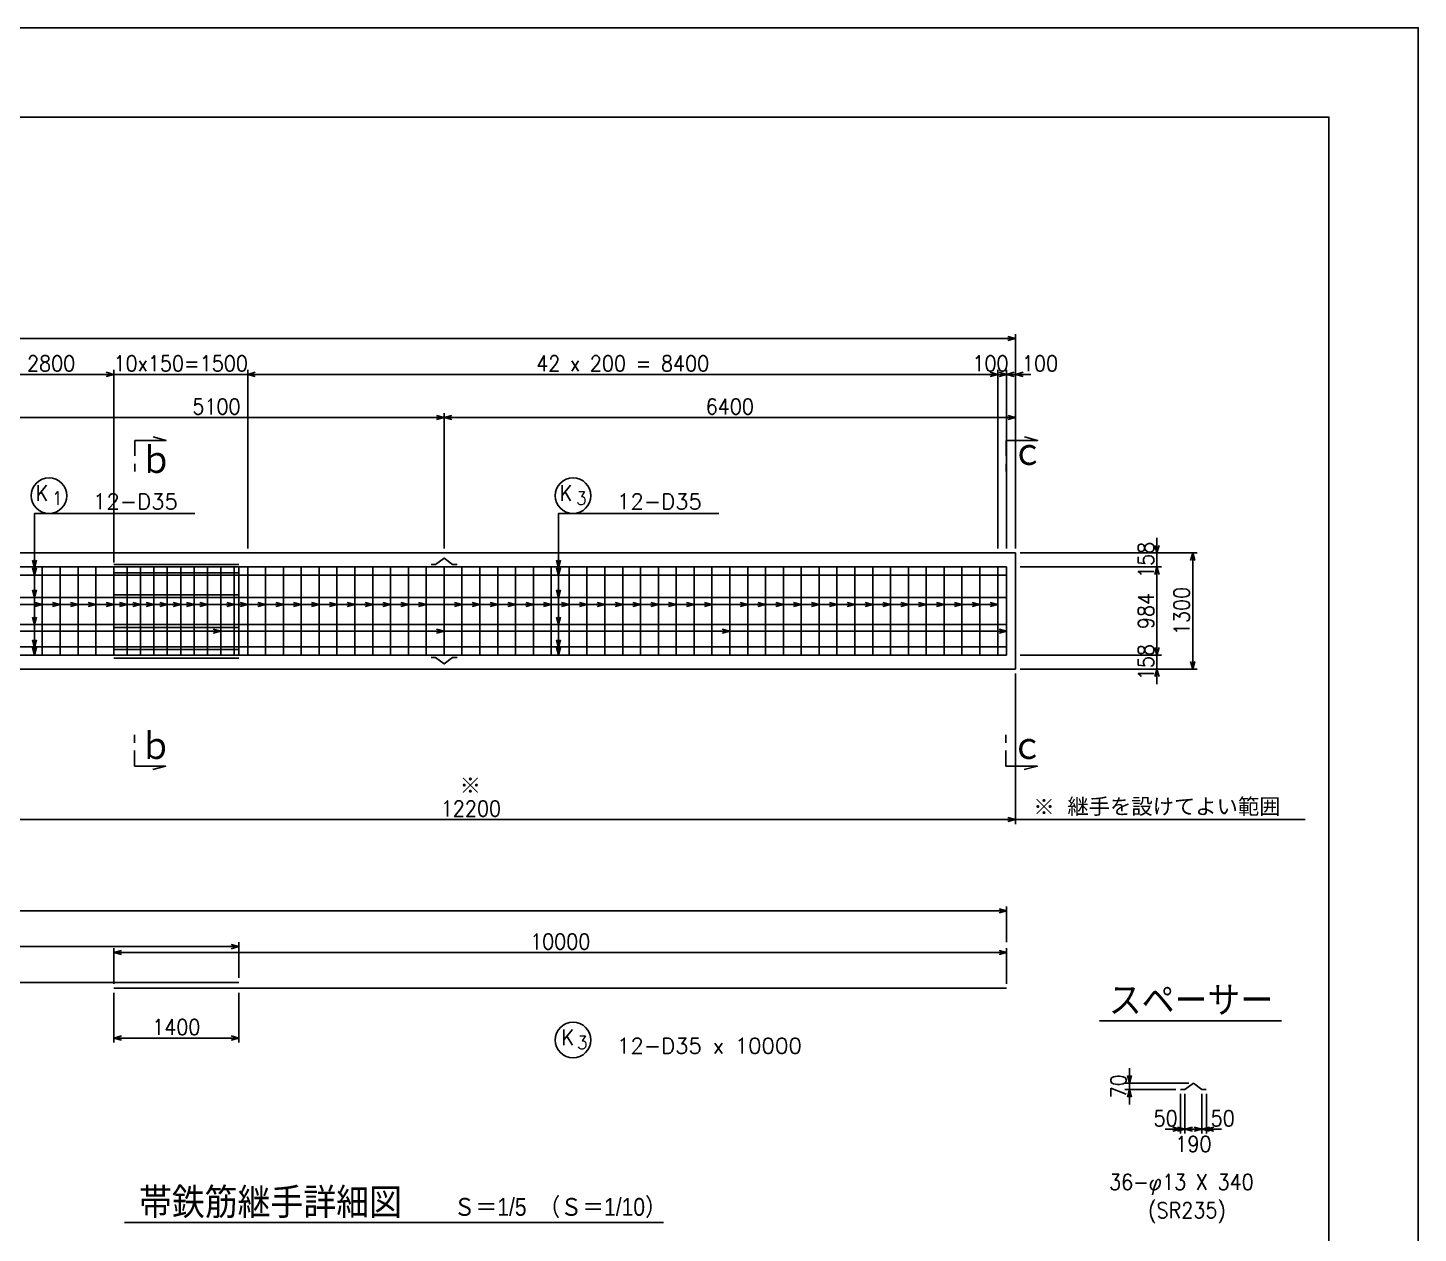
# Model space of a CAD drawing. Extents: x 92661 to 134711, y 44762 to 74462.
# Drawn here: x 119138 to 134711, y 60966 to 74462 of the extents above; entities that cross this region are included whole.
import ezdxf
from ezdxf.enums import TextEntityAlignment as Align

# ---------------------------------------------------------------- set-up
doc = ezdxf.new("R2010")
doc.units = 0
doc.header["$LTSCALE"] = 300
doc.header["$MEASUREMENT"] = 0
doc.layers.get('0').update_dxf_attribs({"linetype": 'CONTINUOUS'})
doc.layers.get('DEFPOINTS').update_dxf_attribs({"linetype": 'CONTINUOUS'})
for name, color, linetype in [('スペーサー-2', 3, 'CONTINUOUS'), ('寸法', 1, 'CONTINUOUS'), ('引き出し横', 1, 'CONTINUOUS'), ('引き出し縦', 1, 'CONTINUOUS'), ('杭主筋', 2, 'CONTINUOUS'), ('枠', 7, 'CONTINUOUS'), ('構造', 3, 'CONTINUOUS'), ('肋筋', 3, 'CONTINUOUS'), ('記号', 2, 'CONTINUOUS'), ('鉄筋材料', 3, 'CONTINUOUS')]:
    doc.layers.add(name, color=color, linetype=linetype)
doc.styles.add('MS明朝', font='MS PMincho.ttf')
doc.styles.add('romans', font='ROMANS.shx', dxfattribs={"width": 0.9, "bigfont": 'EXTFONT.shx'})
doc.styles.add('ｽﾀｲﾙ1', font='ROMANS.shx', dxfattribs={"bigfont": 'EXTFONT.shx'})
doc.dimstyles.new('ST-50', dxfattribs={"dimscale": 50, "dimtxt": 3.5, "dimasz": 1.7, "dimexe": 1, "dimexo": 1, "dimgap": 1, "dimtad": 0, "dimdec": 0, "dimzin": 0, "dimdsep": 46, "dimtxsty": 'romans', "dimblk": 'OPEN30', "dimcen": 1, "dimdle": 3, "dimclrd": 1, "dimclre": 1, "dimclrt": 3, "dimaunit": 1, "dimadec": 0, "dimazin": 0, "dimtfac": 1, "dimtdec": 0, "dimtix": 1, "dimtmove": 2, "dimatfit": 3, "dimldrblk": 'NONE', "dimfxl": 0, "dimtvp": 0.7, "dimtolj": 1, "dimtzin": 0, "dimarcsym": 0})
doc.dimstyles.new('矢', dxfattribs={"dimscale": 50, "dimtxt": 3.5, "dimasz": 1.7, "dimexe": 1, "dimexo": 0.7, "dimgap": 0.09, "dimtad": 0, "dimdec": 0, "dimzin": 0, "dimdsep": 46, "dimtxsty": 'romans', "dimblk": 'OPEN30', "dimcen": 1, "dimdle": 1, "dimclrd": 1, "dimclre": 1, "dimclrt": 3, "dimaunit": 1, "dimadec": 0, "dimazin": 0, "dimtfac": 1, "dimtdec": 0, "dimtix": 1, "dimtmove": 2, "dimatfit": 3, "dimldrblk": 'OPEN30', "dimfxl": 0, "dimtvp": 0.7, "dimtolj": 1, "dimtzin": 0, "dimarcsym": 0})

# ---------------------------------------------------------------- blocks, each defined once
blk = doc.blocks.new('_Open30')
at = {"color": 0, "lineweight": -2}
for p, q in [((-1, 0.27), (0, 0)), ((0, 0), (-1, -0.27)), ((0, 0), (-1, 0))]:
    blk.add_line(p, q, dxfattribs=at)
blk = doc.blocks.new('*D25')
at = {"layer": 'DEFPOINTS', "color": 0, "linetype": 'Continuous'}
for p in [(130101, 64574), (96301, 64174), (130101, 64174)]:
    blk.add_point(p, dxfattribs=at)
at = {"layer": '寸法', "color": 1, "linetype": 'Continuous', "lineweight": -2}
for p, q in [((96301, 64224), (96301, 64624)), ((96386, 64574), (130016, 64574)), ((130101, 64224), (130101, 64624))]:
    blk.add_line(p, q, dxfattribs=at)
at = {"layer": '寸法', "color": 1, "linetype": 'Continuous', "lineweight": -2, "xscale": 85, "yscale": 85, "zscale": 85, "rotation": 180}
blk.add_blockref('_Open30', (96301, 64574), dxfattribs=at)
at = {"layer": '寸法', "color": 1, "linetype": 'Continuous', "lineweight": -2, "xscale": 85, "yscale": 85, "zscale": 85}
blk.add_blockref('_Open30', (130101, 64574), dxfattribs=at)
at = {"layer": '寸法', "color": 3, "linetype": 'Continuous', "insert": (113201, 64697), "char_height": 175, "attachment_point": 5, "style": 'romans'}
blk.add_mtext('\\A1;33800', dxfattribs=at)
blk = doc.blocks.new('_None')
blk = doc.blocks.new('*D27')
at = {"layer": 'DEFPOINTS', "color": 0, "linetype": 'Continuous'}
for p in [(130201, 70982), (97701, 69232), (130201, 68582)]:
    blk.add_point(p, dxfattribs=at)
at = {"layer": '寸法', "color": 1, "linetype": 'Continuous', "lineweight": -2}
for p, q in [((97701, 69282), (97701, 71032)), ((130201, 68632), (130201, 71032)), ((97786, 70982), (130116, 70982))]:
    blk.add_line(p, q, dxfattribs=at)
at = {"layer": '寸法', "color": 1, "linetype": 'Continuous', "lineweight": -2, "xscale": 85, "yscale": 85, "zscale": 85, "rotation": 180}
blk.add_blockref('_Open30', (97701, 70982), dxfattribs=at)
at = {"layer": '寸法', "color": 1, "linetype": 'Continuous', "lineweight": -2, "xscale": 85, "yscale": 85, "zscale": 85}
blk.add_blockref('_Open30', (130201, 70982), dxfattribs=at)
at = {"layer": '寸法', "color": 3, "linetype": 'Continuous', "insert": (113951, 71104), "char_height": 175, "attachment_point": 5, "style": 'romans'}
blk.add_mtext('\\A1;32500', dxfattribs=at)
blk = doc.blocks.new('*D35')
at = {"layer": 'DEFPOINTS', "color": 0, "linetype": 'Continuous'}
for p in [(130001, 70582), (121601, 68582), (130001, 68582)]:
    blk.add_point(p, dxfattribs=at)
at = {"layer": '引き出し横', "color": 1, "linetype": 'Continuous', "lineweight": -2}
for p, q in [((121601, 68632), (121601, 70632)), ((121686, 70582), (129916, 70582)), ((130001, 68632), (130001, 70632))]:
    blk.add_line(p, q, dxfattribs=at)
at = {"layer": '引き出し横', "color": 1, "linetype": 'Continuous', "lineweight": -2, "xscale": 85, "yscale": 85, "zscale": 85, "rotation": 180}
blk.add_blockref('_Open30', (121601, 70582), dxfattribs=at)
at = {"layer": '引き出し横', "color": 1, "linetype": 'Continuous', "lineweight": -2, "xscale": 85, "yscale": 85, "zscale": 85}
blk.add_blockref('_Open30', (130001, 70582), dxfattribs=at)
at = {"layer": '引き出し横', "color": 3, "linetype": 'Continuous', "insert": (125801, 70704), "char_height": 175, "attachment_point": 5, "style": 'romans'}
blk.add_mtext('\\A1;42 x 200 = 8400', dxfattribs=at)
blk = doc.blocks.new('*D38')
at = {"layer": 'DEFPOINTS', "color": 0, "linetype": 'Continuous'}
for p in [(130201, 68582), (132185, 68582), (130201, 67282)]:
    blk.add_point(p, dxfattribs=at)
at = {"layer": '寸法', "color": 1, "linetype": 'Continuous', "lineweight": -2}
for p, q in [((130251, 68582), (132235, 68582)), ((132185, 67367), (132185, 68497)), ((130251, 67282), (132235, 67282))]:
    blk.add_line(p, q, dxfattribs=at)
at = {"layer": '寸法', "color": 1, "linetype": 'Continuous', "lineweight": -2, "xscale": 85, "yscale": 85, "zscale": 85}
for p, rotation in [((132185, 68582), 90), ((132185, 67282), 270)]:
    blk.add_blockref('_Open30', p, dxfattribs=dict(at, rotation=rotation))
at = {"layer": '寸法', "color": 3, "linetype": 'Continuous', "insert": (132062, 67932), "char_height": 175, "attachment_point": 5, "rotation": 90, "style": 'romans'}
blk.add_mtext('\\A1;1300', dxfattribs=at)
blk = doc.blocks.new('*D39')
at = {"layer": 'DEFPOINTS', "color": 0, "linetype": 'Continuous'}
for p in [(130201, 68582), (131785, 68582), (130201, 68426)]:
    blk.add_point(p, dxfattribs=at)
at = {"layer": '寸法', "color": 1, "linetype": 'Continuous', "lineweight": -2}
for p, q in [((131785, 68667), (131785, 68752)), ((130251, 68582), (131835, 68582)), ((131785, 68426), (131785, 68582)), ((130251, 68426), (131835, 68426)), ((131785, 68341), (131785, 68256))]:
    blk.add_line(p, q, dxfattribs=at)
at = {"layer": '寸法', "color": 1, "linetype": 'Continuous', "lineweight": -2, "xscale": 85, "yscale": 85, "zscale": 85}
for p, rotation in [((131785, 68582), 270), ((131785, 68426), 90)]:
    blk.add_blockref('_Open30', p, dxfattribs=dict(at, rotation=rotation))
at = {"layer": '寸法', "color": 3, "linetype": 'Continuous', "insert": (131662, 68504), "char_height": 175, "attachment_point": 5, "rotation": 90, "style": 'romans'}
blk.add_mtext('\\A1;158', dxfattribs=at)
blk = doc.blocks.new('*D40')
at = {"layer": 'DEFPOINTS', "color": 0, "linetype": 'Continuous'}
for p in [(130201, 68426), (131785, 68426), (130201, 67438)]:
    blk.add_point(p, dxfattribs=at)
at = {"layer": '寸法', "color": 1, "linetype": 'Continuous', "lineweight": -2}
for p, q in [((130251, 68426), (131835, 68426)), ((131785, 67523), (131785, 68341)), ((130251, 67438), (131835, 67438))]:
    blk.add_line(p, q, dxfattribs=at)
at = {"layer": '寸法', "color": 1, "linetype": 'Continuous', "lineweight": -2, "xscale": 85, "yscale": 85, "zscale": 85}
for p, rotation in [((131785, 68426), 90), ((131785, 67438), 270)]:
    blk.add_blockref('_Open30', p, dxfattribs=dict(at, rotation=rotation))
at = {"layer": '寸法', "color": 3, "linetype": 'Continuous', "insert": (131662, 67932), "char_height": 175, "attachment_point": 5, "rotation": 90, "style": 'romans'}
blk.add_mtext('\\A1;984', dxfattribs=at)
blk = doc.blocks.new('*D41')
at = {"layer": 'DEFPOINTS', "color": 0, "linetype": 'Continuous'}
for p in [(130201, 67438), (131785, 67438), (130201, 67282)]:
    blk.add_point(p, dxfattribs=at)
at = {"layer": '寸法', "color": 1, "linetype": 'Continuous', "lineweight": -2}
for p, q in [((131785, 67523), (131785, 67608)), ((130251, 67438), (131835, 67438)), ((131785, 67282), (131785, 67438)), ((130251, 67282), (131835, 67282)), ((131785, 67197), (131785, 67112))]:
    blk.add_line(p, q, dxfattribs=at)
at = {"layer": '寸法', "color": 1, "linetype": 'Continuous', "lineweight": -2, "xscale": 85, "yscale": 85, "zscale": 85}
for p, rotation in [((131785, 67438), 270), ((131785, 67282), 90)]:
    blk.add_blockref('_Open30', p, dxfattribs=dict(at, rotation=rotation))
at = {"layer": '寸法', "color": 3, "linetype": 'Continuous', "insert": (131662, 67360), "char_height": 175, "attachment_point": 5, "rotation": 90, "style": 'romans'}
blk.add_mtext('\\A1;158', dxfattribs=at)
blk = doc.blocks.new('*D57')
at = {"layer": 'DEFPOINTS', "color": 0, "linetype": 'Continuous'}
for p in [(132048, 62575), (132098, 62575), (132098, 62130)]:
    blk.add_point(p, dxfattribs=at)
at = {"layer": '寸法', "color": 1, "linetype": 'Continuous', "lineweight": -2}
for p, q in [((132048, 62525), (132048, 62080)), ((132098, 62525), (132098, 62080)), ((131963, 62130), (131878, 62130)), ((132048, 62130), (132098, 62130)), ((132183, 62130), (132268, 62130))]:
    blk.add_line(p, q, dxfattribs=at)
at = {"layer": '寸法', "color": 1, "linetype": 'Continuous', "lineweight": -2, "xscale": 85, "yscale": 85, "zscale": 85}
blk.add_blockref('_Open30', (132048, 62130), dxfattribs=at)
at = {"layer": '寸法', "color": 1, "linetype": 'Continuous', "lineweight": -2, "xscale": 85, "yscale": 85, "zscale": 85, "rotation": 180}
blk.add_blockref('_Open30', (132098, 62130), dxfattribs=at)
at = {"layer": '寸法', "color": 3, "linetype": 'Continuous', "insert": (131882, 62252), "char_height": 175, "attachment_point": 5, "style": 'romans'}
blk.add_mtext('\\A1;50', dxfattribs=at)
blk = doc.blocks.new('*D56')
at = {"layer": 'DEFPOINTS', "color": 0, "linetype": 'Continuous'}
for p in [(132098, 62575), (132288, 62575), (132288, 62130)]:
    blk.add_point(p, dxfattribs=at)
at = {"layer": '寸法', "color": 1, "linetype": 'Continuous', "lineweight": -2}
for p, q in [((132098, 62525), (132098, 62080)), ((132288, 62525), (132288, 62080)), ((132013, 62130), (131928, 62130)), ((132098, 62130), (132288, 62130)), ((132373, 62130), (132458, 62130))]:
    blk.add_line(p, q, dxfattribs=at)
at = {"layer": '寸法', "color": 1, "linetype": 'Continuous', "lineweight": -2, "xscale": 85, "yscale": 85, "zscale": 85}
blk.add_blockref('_Open30', (132098, 62130), dxfattribs=at)
at = {"layer": '寸法', "color": 1, "linetype": 'Continuous', "lineweight": -2, "xscale": 85, "yscale": 85, "zscale": 85, "rotation": 180}
blk.add_blockref('_Open30', (132288, 62130), dxfattribs=at)
at = {"layer": '寸法', "color": 3, "linetype": 'Continuous', "insert": (132193, 61964), "char_height": 175, "attachment_point": 5, "style": 'romans'}
blk.add_mtext('\\A1;190', dxfattribs=at)
blk = doc.blocks.new('*D55')
at = {"layer": 'DEFPOINTS', "color": 0, "linetype": 'Continuous'}
for p in [(132288, 62575), (132338, 62575), (132338, 62130)]:
    blk.add_point(p, dxfattribs=at)
at = {"layer": '寸法', "color": 1, "linetype": 'Continuous', "lineweight": -2}
for p, q in [((132288, 62525), (132288, 62080)), ((132338, 62525), (132338, 62080)), ((132203, 62130), (132118, 62130)), ((132288, 62130), (132338, 62130)), ((132423, 62130), (132508, 62130))]:
    blk.add_line(p, q, dxfattribs=at)
at = {"layer": '寸法', "color": 1, "linetype": 'Continuous', "lineweight": -2, "xscale": 85, "yscale": 85, "zscale": 85}
blk.add_blockref('_Open30', (132288, 62130), dxfattribs=at)
at = {"layer": '寸法', "color": 1, "linetype": 'Continuous', "lineweight": -2, "xscale": 85, "yscale": 85, "zscale": 85, "rotation": 180}
blk.add_blockref('_Open30', (132338, 62130), dxfattribs=at)
at = {"layer": '寸法', "color": 3, "linetype": 'Continuous', "insert": (132521, 62252), "char_height": 175, "attachment_point": 5, "style": 'romans'}
blk.add_mtext('\\A1;50', dxfattribs=at)
blk = doc.blocks.new('*D54')
at = {"layer": 'DEFPOINTS', "color": 0, "linetype": 'Continuous'}
for p in [(131476, 62645), (132193, 62645), (132048, 62575)]:
    blk.add_point(p, dxfattribs=at)
at = {"layer": '寸法', "color": 1, "linetype": 'Continuous', "lineweight": -2}
for p, q in [((131476, 62730), (131476, 62815)), ((132143, 62645), (131426, 62645)), ((131476, 62575), (131476, 62645)), ((131998, 62575), (131426, 62575)), ((131476, 62490), (131476, 62405))]:
    blk.add_line(p, q, dxfattribs=at)
at = {"layer": '寸法', "color": 1, "linetype": 'Continuous', "lineweight": -2, "xscale": 85, "yscale": 85, "zscale": 85}
for p, rotation in [((131476, 62645), 270), ((131476, 62575), 90)]:
    blk.add_blockref('_Open30', p, dxfattribs=dict(at, rotation=rotation))
at = {"layer": '寸法', "color": 3, "linetype": 'Continuous', "insert": (131354, 62610), "char_height": 175, "attachment_point": 5, "rotation": 90, "style": 'romans'}
blk.add_mtext('\\A1;70', dxfattribs=at)
blk = doc.blocks.new('*D60')
at = {"layer": 'DEFPOINTS', "color": 0, "linetype": 'Continuous'}
for p in [(121501, 64174), (112101, 63774), (121501, 63774)]:
    blk.add_point(p, dxfattribs=at)
at = {"layer": '引き出し横', "color": 1, "linetype": 'Continuous', "lineweight": -2}
for p, q in [((112101, 63824), (112101, 64224)), ((112186, 64174), (121416, 64174)), ((121501, 63824), (121501, 64224))]:
    blk.add_line(p, q, dxfattribs=at)
at = {"layer": '引き出し横', "color": 1, "linetype": 'Continuous', "lineweight": -2, "xscale": 85, "yscale": 85, "zscale": 85, "rotation": 180}
blk.add_blockref('_Open30', (112101, 64174), dxfattribs=at)
at = {"layer": '引き出し横', "color": 1, "linetype": 'Continuous', "lineweight": -2, "xscale": 85, "yscale": 85, "zscale": 85}
blk.add_blockref('_Open30', (121501, 64174), dxfattribs=at)
at = {"layer": '引き出し横', "color": 3, "linetype": 'Continuous', "insert": (116801, 64297), "char_height": 175, "attachment_point": 5, "style": 'romans'}
blk.add_mtext('\\A1;9400', dxfattribs=at)
blk = doc.blocks.new('*D61')
at = {"layer": 'DEFPOINTS', "color": 0, "linetype": 'Continuous'}
for p in [(130101, 64108), (120101, 63708), (130101, 63708)]:
    blk.add_point(p, dxfattribs=at)
at = {"layer": '引き出し横', "color": 1, "linetype": 'Continuous', "lineweight": -2}
for p, q in [((120101, 63758), (120101, 64158)), ((130101, 63758), (130101, 64158)), ((120186, 64108), (130016, 64108))]:
    blk.add_line(p, q, dxfattribs=at)
at = {"layer": '引き出し横', "color": 1, "linetype": 'Continuous', "lineweight": -2, "xscale": 85, "yscale": 85, "zscale": 85, "rotation": 180}
blk.add_blockref('_Open30', (120101, 64108), dxfattribs=at)
at = {"layer": '引き出し横', "color": 1, "linetype": 'Continuous', "lineweight": -2, "xscale": 85, "yscale": 85, "zscale": 85}
blk.add_blockref('_Open30', (130101, 64108), dxfattribs=at)
at = {"layer": '引き出し横', "color": 3, "linetype": 'Continuous', "insert": (125101, 64231), "char_height": 175, "attachment_point": 5, "style": 'romans'}
blk.add_mtext('\\A1;10000', dxfattribs=at)
blk = doc.blocks.new('*D66')
at = {"layer": 'DEFPOINTS', "color": 0, "linetype": 'Continuous'}
for p in [(130201, 70582), (130101, 68582), (130201, 68582)]:
    blk.add_point(p, dxfattribs=at)
at = {"layer": '構造', "color": 1, "linetype": 'Continuous', "lineweight": -2}
for p, q in [((130016, 70582), (129931, 70582)), ((130101, 68632), (130101, 70632)), ((130101, 70582), (130201, 70582)), ((130201, 68632), (130201, 70632)), ((130286, 70582), (130371, 70582))]:
    blk.add_line(p, q, dxfattribs=at)
at = {"layer": '構造', "color": 1, "linetype": 'Continuous', "lineweight": -2, "xscale": 85, "yscale": 85, "zscale": 85}
blk.add_blockref('_Open30', (130101, 70582), dxfattribs=at)
at = {"layer": '構造', "color": 1, "linetype": 'Continuous', "lineweight": -2, "xscale": 85, "yscale": 85, "zscale": 85, "rotation": 180}
blk.add_blockref('_Open30', (130201, 70582), dxfattribs=at)
at = {"layer": '構造', "color": 3, "linetype": 'Continuous', "insert": (130475, 70704), "char_height": 175, "attachment_point": 5, "style": 'romans'}
blk.add_mtext('\\A1;100', dxfattribs=at)
blk = doc.blocks.new('*D70')
at = {"layer": 'DEFPOINTS', "color": 0, "linetype": 'Continuous'}
for p in [(118001, 67282), (130201, 67282), (130201, 65597)]:
    blk.add_point(p, dxfattribs=at)
at = {"layer": '構造', "color": 1, "linetype": 'Continuous', "lineweight": -2}
for p, q in [((118001, 67232), (118001, 65547)), ((130201, 67232), (130201, 65547)), ((118086, 65597), (130116, 65597))]:
    blk.add_line(p, q, dxfattribs=at)
at = {"layer": '構造', "color": 1, "linetype": 'Continuous', "lineweight": -2, "xscale": 85, "yscale": 85, "zscale": 85, "rotation": 180}
blk.add_blockref('_Open30', (118001, 65597), dxfattribs=at)
at = {"layer": '構造', "color": 1, "linetype": 'Continuous', "lineweight": -2, "xscale": 85, "yscale": 85, "zscale": 85}
blk.add_blockref('_Open30', (130201, 65597), dxfattribs=at)
at = {"layer": '構造', "color": 3, "linetype": 'Continuous', "insert": (124101, 65720), "char_height": 175, "attachment_point": 5, "style": 'romans'}
blk.add_mtext('\\A1;12200', dxfattribs=at)
blk = doc.blocks.new('*D72')
at = {"layer": 'DEFPOINTS', "color": 0, "linetype": 'Continuous'}
for p in [(123801, 70098), (118701, 68574), (123801, 68582)]:
    blk.add_point(p, dxfattribs=at)
at = {"layer": '引き出し横', "color": 1, "linetype": 'Continuous', "lineweight": -2}
for p, q in [((118701, 68624), (118701, 70148)), ((118786, 70098), (123716, 70098)), ((123801, 68632), (123801, 70148))]:
    blk.add_line(p, q, dxfattribs=at)
at = {"layer": '引き出し横', "color": 1, "linetype": 'Continuous', "lineweight": -2, "xscale": 85, "yscale": 85, "zscale": 85, "rotation": 180}
blk.add_blockref('_Open30', (118701, 70098), dxfattribs=at)
at = {"layer": '引き出し横', "color": 1, "linetype": 'Continuous', "lineweight": -2, "xscale": 85, "yscale": 85, "zscale": 85}
blk.add_blockref('_Open30', (123801, 70098), dxfattribs=at)
at = {"layer": '引き出し横', "color": 3, "linetype": 'Continuous', "insert": (121251, 70221), "char_height": 175, "attachment_point": 5, "style": 'romans'}
blk.add_mtext('\\A1;5100', dxfattribs=at)
blk = doc.blocks.new('*D73')
at = {"layer": 'DEFPOINTS', "color": 0, "linetype": 'Continuous'}
for p in [(130201, 70098), (123801, 68582), (130201, 68632)]:
    blk.add_point(p, dxfattribs=at)
at = {"layer": '引き出し横', "color": 1, "linetype": 'Continuous', "lineweight": -2}
for p, q in [((123801, 68632), (123801, 70148)), ((123886, 70098), (130116, 70098)), ((130201, 68682), (130201, 70148))]:
    blk.add_line(p, q, dxfattribs=at)
at = {"layer": '引き出し横', "color": 1, "linetype": 'Continuous', "lineweight": -2, "xscale": 85, "yscale": 85, "zscale": 85, "rotation": 180}
blk.add_blockref('_Open30', (123801, 70098), dxfattribs=at)
at = {"layer": '引き出し横', "color": 1, "linetype": 'Continuous', "lineweight": -2, "xscale": 85, "yscale": 85, "zscale": 85}
blk.add_blockref('_Open30', (130201, 70098), dxfattribs=at)
at = {"layer": '引き出し横', "color": 3, "linetype": 'Continuous', "insert": (127001, 70221), "char_height": 175, "attachment_point": 5, "style": 'romans'}
blk.add_mtext('\\A1;6400', dxfattribs=at)
blk = doc.blocks.new('*D84')
at = {"color": 1, "linetype": 'Continuous', "lineweight": -2}
for p, q in [((120101, 63658), (120101, 63101)), ((121501, 63658), (121501, 63101)), ((120186, 63151), (121416, 63151))]:
    blk.add_line(p, q, dxfattribs=at)
at = {"layer": 'DEFPOINTS', "color": 0, "linetype": 'Continuous'}
for p in [(120101, 63708), (121501, 63708), (121501, 63151)]:
    blk.add_point(p, dxfattribs=at)
at = {"color": 1, "linetype": 'Continuous', "lineweight": -2, "xscale": 85, "yscale": 85, "zscale": 85, "rotation": 180}
blk.add_blockref('_Open30', (120101, 63151), dxfattribs=at)
at = {"color": 1, "linetype": 'Continuous', "lineweight": -2, "xscale": 85, "yscale": 85, "zscale": 85}
blk.add_blockref('_Open30', (121501, 63151), dxfattribs=at)
at = {"color": 3, "linetype": 'Continuous', "insert": (120801, 63273), "char_height": 175, "attachment_point": 5, "style": 'romans'}
blk.add_mtext('\\A1;1400', dxfattribs=at)
blk = doc.blocks.new('*D85')
at = {"color": 1, "linetype": 'Continuous', "lineweight": -2}
for p, q in [((117301, 68682), (117301, 70632)), ((117386, 70582), (120016, 70582)), ((120101, 68476), (120101, 70632))]:
    blk.add_line(p, q, dxfattribs=at)
at = {"layer": 'DEFPOINTS', "color": 0, "linetype": 'Continuous'}
for p in [(120101, 70582), (117301, 68632), (120101, 68426)]:
    blk.add_point(p, dxfattribs=at)
at = {"color": 1, "linetype": 'Continuous', "lineweight": -2, "xscale": 85, "yscale": 85, "zscale": 85, "rotation": 180}
blk.add_blockref('_Open30', (117301, 70582), dxfattribs=at)
at = {"color": 1, "linetype": 'Continuous', "lineweight": -2, "xscale": 85, "yscale": 85, "zscale": 85}
blk.add_blockref('_Open30', (120101, 70582), dxfattribs=at)
at = {"color": 3, "linetype": 'Continuous', "insert": (118701, 70704), "char_height": 175, "attachment_point": 5, "style": 'romans'}
blk.add_mtext('\\A1;14 x 200 = 2800', dxfattribs=at)
blk = doc.blocks.new('*D86')
at = {"color": 1, "linetype": 'Continuous', "lineweight": -2}
for p, q in [((120016, 70582), (119931, 70582)), ((120101, 68476), (120101, 70632)), ((120101, 70582), (121601, 70582)), ((121601, 68682), (121601, 70632)), ((121686, 70582), (121771, 70582))]:
    blk.add_line(p, q, dxfattribs=at)
at = {"layer": 'DEFPOINTS', "color": 0, "linetype": 'Continuous'}
for p in [(121601, 70582), (121601, 68632), (120101, 68426)]:
    blk.add_point(p, dxfattribs=at)
at = {"color": 1, "linetype": 'Continuous', "lineweight": -2, "xscale": 85, "yscale": 85, "zscale": 85}
blk.add_blockref('_Open30', (120101, 70582), dxfattribs=at)
at = {"color": 1, "linetype": 'Continuous', "lineweight": -2, "xscale": 85, "yscale": 85, "zscale": 85, "rotation": 180}
blk.add_blockref('_Open30', (121601, 70582), dxfattribs=at)
at = {"color": 3, "linetype": 'Continuous', "insert": (120851, 70704), "char_height": 175, "attachment_point": 5, "style": 'romans'}
blk.add_mtext('\\A1;10x150=1500', dxfattribs=at)
blk = doc.blocks.new('*D87')
at = {"color": 1, "linetype": 'Continuous', "lineweight": -2}
for p, q in [((129916, 70582), (129831, 70582)), ((130001, 68682), (130001, 70632)), ((130001, 70582), (130101, 70582)), ((130101, 68682), (130101, 70632)), ((130186, 70582), (130271, 70582))]:
    blk.add_line(p, q, dxfattribs=at)
at = {"layer": 'DEFPOINTS', "color": 0, "linetype": 'Continuous'}
for p in [(130101, 70582), (130001, 68632), (130101, 68632)]:
    blk.add_point(p, dxfattribs=at)
at = {"color": 1, "linetype": 'Continuous', "lineweight": -2, "xscale": 85, "yscale": 85, "zscale": 85}
blk.add_blockref('_Open30', (130001, 70582), dxfattribs=at)
at = {"color": 1, "linetype": 'Continuous', "lineweight": -2, "xscale": 85, "yscale": 85, "zscale": 85, "rotation": 180}
blk.add_blockref('_Open30', (130101, 70582), dxfattribs=at)
at = {"color": 3, "linetype": 'Continuous', "insert": (129920, 70704), "char_height": 175, "attachment_point": 5, "style": 'romans'}
blk.add_mtext('\\A1;100', dxfattribs=at)

msp = doc.modelspace()

# ---------------------------------------------------------------- linework, layer by layer
at = {"layer": 'スペーサー-2', "color": 3, "linetype": 'Continuous', "flags": 128}
for points in [[(123655.81239, 68453.75003), (123705.81239, 68453.75003), (123800.81239, 68523.75003), (123895.81239, 68453.75003), (123945.81239, 68453.75003)], [(123655.81239, 67409.83003), (123705.81239, 67409.83003), (123800.81239, 67339.83003), (123895.81239, 67409.83003), (123945.81239, 67409.83003)]]:
    msp.add_lwpolyline(points, dxfattribs=at)
at = {"layer": '引き出し横', "linetype": 'Continuous'}
for p, q in [((129900.81239, 68005.3841), (103050.81239, 68005.3841)), ((130100.81239, 67706.02622), (98200.81239, 67706.02622))]:
    msp.add_line(p, q, dxfattribs=at)
at = {"layer": '引き出し縦', "linetype": 'Continuous', "flags": 128}
for points in [[(121010.13256, 69023.31814), (119212.99753, 69023.31814), (119212.99753, 67437.79003)], [(126879.15942, 69023.31814), (125082.02439, 69023.31814), (125082.02439, 67437.79003)]]:
    msp.add_lwpolyline(points, dxfattribs=at)
at = {"layer": '引き出し縦', "linetype": 'Continuous'}
for centre in [(119375.84591, 69223.31814), (125244.87277, 69223.31814), (125244.87277, 63128.4915)]:
    msp.add_circle(centre, 200, dxfattribs=at)
at = {"layer": '杭主筋', "linetype": 'Continuous'}
for p, q in [((96300.81239, 68425.79003), (130100.81239, 68425.79003)), ((120100.81239, 68453.53545), (121500.81239, 68453.53545)), ((96300.81239, 68331.44443), (130100.81239, 68331.44443)), ((120100.81239, 68359.18985), (121500.81239, 68359.18985)), ((96300.81239, 68084.44443), (130100.81239, 68084.44443)), ((120100.81239, 68112.18985), (121500.81239, 68112.18985)), ((96300.81239, 67779.13564), (130100.81239, 67779.13564)), ((120100.81239, 67746.46581), (121500.81239, 67746.46581)), ((96300.81239, 67532.13564), (130100.81239, 67532.13564)), ((96300.81239, 67437.79003), (130100.81239, 67437.79003)), ((120100.81239, 67499.46581), (121500.81239, 67499.46581)), ((120100.81239, 67405.1202), (121500.81239, 67405.1202)), ((96300.81239, 63774.30456), (121500.81239, 63774.30456)), ((120100.81239, 63708.22261), (130100.81239, 63708.22261))]:
    msp.add_line(p, q, dxfattribs=at)
at = {"layer": '杭主筋', "color": 2, "linetype": 'Continuous'}
for p, q in [((132097.61752, 62574.96765), (132192.61752, 62644.96765)), ((132192.61752, 62644.96765), (132287.61752, 62574.96765)), ((132047.61752, 62574.96765), (132097.61752, 62574.96765)), ((132287.61752, 62574.96765), (132337.61752, 62574.96765))]:
    msp.add_line(p, q, dxfattribs=at)
at = {"layer": '枠', "color": 1, "linetype": 'Continuous', "flags": 128}
msp.add_lwpolyline([(92660.61285, 74461.94194), (92660.61285, 44761.94194), (134710.61285, 44761.94194), (134710.61285, 74461.94194), (92660.61285, 74461.94194)], dxfattribs=at)
at = {"layer": '枠', "color": 2, "linetype": 'Continuous', "flags": 128}
msp.add_lwpolyline([(94160.61285, 45761.94194), (94160.61285, 73461.94194), (133710.61285, 73461.94194), (133710.61285, 45761.94194), (94160.61285, 45761.94194)], dxfattribs=at)
at = {"layer": '構造', "linetype": 'Continuous'}
for p, q in [((97700.81239, 68581.79003), (130200.81239, 68581.79003)), ((130200.81239, 68581.79003), (130200.81239, 67281.79003)), ((97700.81239, 67281.79003), (130200.81239, 67281.79003))]:
    msp.add_line(p, q, dxfattribs=at)
at = {"layer": '構造', "color": 1, "linetype": 'Continuous'}
msp.add_line((130200.81239, 65597.06639), (133445.44517, 65597.06639), dxfattribs=at)
at = {"layer": '肋筋', "linetype": 'Continuous'}
for p, q in [((119300.81239, 68425.79003), (119300.81239, 67437.79003)), ((119500.81239, 68425.79003), (119500.81239, 67437.79003)), ((119700.81239, 68425.79003), (119700.81239, 67437.79003)), ((119900.81239, 68425.79003), (119900.81239, 67437.79003)), ((120100.81239, 68425.79003), (120100.81239, 67437.79003)), ((120250.81239, 68425.79003), (120250.81239, 67437.79003)), ((120400.81239, 68425.79003), (120400.81239, 67437.79003)), ((120550.81239, 68425.79003), (120550.81239, 67437.79003)), ((120700.81239, 68425.79003), (120700.81239, 67437.79003)), ((120850.81239, 68425.79003), (120850.81239, 67437.79003)), ((121000.81239, 68425.79003), (121000.81239, 67437.79003)), ((121150.81239, 68425.79003), (121150.81239, 67437.79003)), ((121300.81239, 68425.79003), (121300.81239, 67437.79003)), ((121450.81239, 68425.79003), (121450.81239, 67437.79003)), ((121500.81239, 68425.79003), (121500.81239, 67437.79003)), ((121600.81239, 68425.79003), (121600.81239, 67437.79003)), ((121800.81239, 68425.79003), (121800.81239, 67437.79003)), ((122000.81239, 68425.79003), (122000.81239, 67437.79003)), ((122200.81239, 68425.79003), (122200.81239, 67437.79003)), ((122400.81239, 68425.79003), (122400.81239, 67437.79003)), ((122600.81239, 68425.79003), (122600.81239, 67437.79003)), ((122800.81239, 68425.79003), (122800.81239, 67437.79003)), ((123000.81239, 68425.79003), (123000.81239, 67437.79003)), ((123200.81239, 68425.79003), (123200.81239, 67437.79003)), ((123400.81239, 68425.79003), (123400.81239, 67437.79003)), ((123600.81239, 68425.79003), (123600.81239, 67437.79003)), ((123800.81239, 68425.79003), (123800.81239, 67437.79003)), ((124000.81239, 68425.79003), (124000.81239, 67437.79003)), ((124200.81239, 68425.79003), (124200.81239, 67437.79003)), ((124400.81239, 68425.79003), (124400.81239, 67437.79003)), ((124600.81239, 68425.79003), (124600.81239, 67437.79003)), ((124800.81239, 68425.79003), (124800.81239, 67437.79003)), ((125000.81239, 68425.79003), (125000.81239, 67437.79003)), ((125200.81239, 68425.79003), (125200.81239, 67437.79003)), ((125400.81239, 68425.79003), (125400.81239, 67437.79003)), ((125600.81239, 68425.79003), (125600.81239, 67437.79003)), ((125800.81239, 68425.79003), (125800.81239, 67437.79003)), ((126000.81239, 68425.79003), (126000.81239, 67437.79003)), ((126200.81239, 68425.79003), (126200.81239, 67437.79003)), ((126400.81239, 68425.79003), (126400.81239, 67437.79003)), ((126600.81239, 68425.79003), (126600.81239, 67437.79003)), ((126800.81239, 68425.79003), (126800.81239, 67437.79003)), ((127000.81239, 68425.79003), (127000.81239, 67437.79003)), ((127200.81239, 68425.79003), (127200.81239, 67437.79003)), ((127400.81239, 68425.79003), (127400.81239, 67437.79003)), ((127600.81239, 68425.79003), (127600.81239, 67437.79003)), ((127800.81239, 68425.79003), (127800.81239, 67437.79003)), ((128000.81239, 68425.79003), (128000.81239, 67437.79003)), ((128200.81239, 68425.79003), (128200.81239, 67437.79003)), ((128400.81239, 68425.79003), (128400.81239, 67437.79003)), ((128600.81239, 68425.79003), (128600.81239, 67437.79003)), ((128800.81239, 68425.79003), (128800.81239, 67437.79003)), ((129000.81239, 68425.79003), (129000.81239, 67437.79003)), ((129200.81239, 68425.79003), (129200.81239, 67437.79003)), ((129400.81239, 68425.79003), (129400.81239, 67437.79003)), ((129600.81239, 68425.79003), (129600.81239, 67437.79003)), ((129800.81239, 68425.79003), (129800.81239, 67437.79003)), ((130000.81239, 68425.79003), (130000.81239, 67437.79003)), ((130100.81239, 68425.79003), (130100.81239, 67437.79003))]:
    msp.add_line(p, q, dxfattribs=at)
at = {"layer": '記号'}
for p, q in [((120336.26693, 69842.75239), (120336.26693, 69667.75239)), ((130097.3884, 69842.75239), (130097.3884, 69667.75239)), ((120336.26693, 69580.25239), (120336.26693, 69492.75239)), ((130097.3884, 69580.25239), (130097.3884, 69492.75239)), ((120332.29556, 66456.9573), (120332.29556, 66544.4573)), ((130093.41704, 66456.9573), (130093.41704, 66544.4573)), ((120332.29556, 66194.4573), (120332.29556, 66369.4573)), ((130093.41704, 66194.4573), (130093.41704, 66369.4573))]:
    msp.add_line(p, q, dxfattribs=at)
at = {"layer": '記号', "linetype": 'Continuous'}
for p, q in [((133178.3742, 63344.96765), (131142.61752, 63344.96765)), ((126257.06877, 61087.02983), (120222.90705, 61087.02983))]:
    msp.add_line(p, q, dxfattribs=at)
at = {"layer": '記号', "flags": 128}
for points in [[(120541.37805, 69881.57524), (120686.26693, 69842.75239), (120336.26693, 69842.75239)], [(130302.49953, 69881.57524), (130447.3884, 69842.75239), (130097.3884, 69842.75239)], [(120537.40669, 66155.63444), (120682.29556, 66194.4573), (120332.29556, 66194.4573)], [(130298.52817, 66155.63444), (130443.41704, 66194.4573), (130093.41704, 66194.4573)]]:
    msp.add_lwpolyline(points, dxfattribs=at)

# ---------------------------------------------------------------- block references
at = {"layer": '引き出し縦', "linetype": 'Continuous', "extrusion": (0, 0, -1), "xscale": 85, "yscale": 85, "zscale": 85, "rotation": 270}
for p in [(-119212.99753, 68416.44443), (-119212.99753, 68331.44443), (-125082.02439, 68416.44443), (-125082.02439, 68331.44443), (-119212.99753, 68084.44443), (-125082.02439, 68084.44443), (-119212.99753, 67779.13564), (-125082.02439, 67779.13564), (-119212.99753, 67522.79003), (-125082.02439, 67522.79003), (-119212.99753, 67437.79003), (-125082.02439, 67437.79003)]:
    msp.add_blockref('_Open30', p, dxfattribs=at)

# ---------------------------------------------------------------- texts
at = {"layer": '引き出し縦', "color": 3, "style": 'ｽﾀｲﾙ1', "width": 0.9}
for p in [(119227.46653, 69167.38804), (125096.49338, 69167.38804), (125116.32122, 63072.5614)]:
    msp.add_text('K', height=175, dxfattribs=at).set_placement(p)
at = {"layer": '引き出し縦', "color": 3, "style": 'romans'}
for s, p in [('12-D35', (119867.7014, 69070.68374)), ('12-D35', (125736.72825, 69070.68374)), ('12-D35 x 10000', (125736.72825, 62975.85711))]:
    msp.add_text(s, height=175, dxfattribs=at).set_placement(p)
at = {"layer": '記号', "style": 'MS明朝', "width": 0.9}
for s, p in [('ｂ', (120390.13693, 69478.02645)), ('ｃ', (130151.2584, 69567.36157)), ('ｂ', (120386.16556, 66275.62957)), ('ｃ', (130147.28704, 66275.62957))]:
    msp.add_text(s, height=300, dxfattribs=at).set_placement(p)
for s, p in [('スペーサー', (132166.2754, 63429.96765)), ('帯鉄筋継手詳細図', (121856.09335, 61167.01887))]:
    msp.add_text(s, height=300, dxfattribs=at).set_placement(p, align=Align.CENTER)
at = {"layer": '記号', "color": 2, "style": 'MS明朝', "width": 0.9}
for s, p in [('Ｓ＝1/5', (124315.32642, 61160.10483)), ('（Ｓ＝1/10）', (125576.50461, 61160.10483))]:
    msp.add_text(s, height=200, dxfattribs=at).set_placement(p, align=Align.CENTER)
at = {"layer": '鉄筋材料', "color": 3, "style": 'ｽﾀｲﾙ1', "width": 0.9}
for s, p in [('1', (119411.19836, 69120.19259)), ('3', (125280.22522, 69120.19259)), ('3', (125290.39775, 63025.36596))]:
    msp.add_text(s, height=150, dxfattribs=at).set_placement(p)
at = {"layer": '鉄筋材料', "style": 'MS明朝'}
for s, p in [('※', (123975.20323, 65892.2346)), ('※', (130400.04751, 65652.15767)), ('継手を設けてよい範囲', (130781.93715, 65656.53648))]:
    msp.add_text(s, height=175, dxfattribs=at).set_placement(p)
at = {"layer": '鉄筋材料', "style": 'romans', "width": 0.9}
for s, p in [('36-φ13 X 340', (131248.2597, 61451.46312)), ('(SR235)', (131685.7597, 61134.96977))]:
    msp.add_text(s, height=175, dxfattribs=at).set_placement(p)

# ---------------------------------------------------------------- dimensions: what is measured, and where the dimension line sits
at = {"linetype": 'Continuous'}
for base, p1, p2, text, picture, middle in [((120100.81239, 70581.84341), (117300.81239, 68631.79003), (120100.81239, 68425.79003), '14 x 200 = <>', '*D85', (118700.81239, 70704.34341)), ((121600.81239, 70581.84341), (120100.81239, 68425.79003), (121600.81239, 68631.79003), '10x150=<>', '*D86', (120850.81239, 70704.34341))]:
    dim = msp.add_linear_dim(base=base, p1=p1, p2=p2, text=text, dimstyle='ST-50', dxfattribs=at)
    dim.commit()
    dim.dimension.update_dxf_attribs({"geometry": picture, "text_midpoint": middle})
dim = msp.add_linear_dim(base=(130100.81239, 70581.84341), p1=(130000.81239, 68631.79003), p2=(130100.81239, 68631.79003), dimstyle='ST-50', dxfattribs=at)
dim.commit()
dim.dimension.update_dxf_attribs({"geometry": '*D87', "text_midpoint": (129919.82415, 70704.34341), "dimtype": 160})
dim = msp.add_linear_dim(base=(121500.81239, 63150.64834), p1=(120100.81239, 63708.22261), p2=(121500.81239, 63708.22261), dimstyle='ST-50', dxfattribs=at)
dim.commit()
dim.dimension.update_dxf_attribs({"geometry": '*D84', "text_midpoint": (120800.81239, 63273.14834)})
at = {"layer": '寸法', "linetype": 'Continuous'}
for base, p1, p2, picture, middle in [((130200.81239, 70981.84341), (97700.81239, 69231.77841), (130200.81239, 68581.79003), '*D27', (113950.81239, 71104.34341)), ((130100.81239, 64574.30456), (96300.81239, 64174.30456), (130100.81239, 64174.30456), '*D25', (113200.81239, 64696.80456))]:
    dim = msp.add_linear_dim(base=base, p1=p1, p2=p2, dimstyle='ST-50', dxfattribs=at)
    dim.commit()
    dim.dimension.update_dxf_attribs({"geometry": picture, "text_midpoint": middle})
for base, p1, p2, text, picture, middle in [((131784.79271, 68581.79003), (130200.81239, 68425.79003), (130200.81239, 68581.79003), '158', '*D39', (131662.29271, 68503.79003)), ((131784.79271, 68425.79003), (130200.81239, 67437.79003), (130200.81239, 68425.79003), '984', '*D40', (131662.29271, 67931.79003)), ((131784.79271, 67437.79003), (130200.81239, 67281.79003), (130200.81239, 67437.79003), '158', '*D41', (131662.29271, 67359.79003))]:
    dim = msp.add_linear_dim(base=base, p1=p1, p2=p2, angle=90, text=text, dimstyle='ST-50', dxfattribs=at)
    dim.commit()
    dim.dimension.update_dxf_attribs({"geometry": picture, "text_midpoint": middle})
for base, p1, p2, picture, middle in [((132184.79271, 68581.79003), (130200.81239, 67281.79003), (130200.81239, 68581.79003), '*D38', (132062.29271, 67931.79003)), ((131476.09538, 62644.96765), (132047.61752, 62574.96765), (132192.61752, 62644.96765), '*D54', (131353.59538, 62609.96765))]:
    dim = msp.add_linear_dim(base=base, p1=p1, p2=p2, angle=90, dimstyle='ST-50', dxfattribs=at)
    dim.commit()
    dim.dimension.update_dxf_attribs({"geometry": picture, "text_midpoint": middle})
for base, p1, p2, picture, middle in [((132097.61752, 62129.99707), (132047.61752, 62574.96765), (132097.61752, 62574.96765), '*D57', (131881.50148, 62252.49707)), ((132287.61752, 62129.99707), (132097.61752, 62574.96765), (132287.61752, 62574.96765), '*D56', (132192.61752, 61963.98085)), ((132337.61752, 62129.99707), (132287.61752, 62574.96765), (132337.61752, 62574.96765), '*D55', (132520.71345, 62252.49707))]:
    dim = msp.add_linear_dim(base=base, p1=p1, p2=p2, dimstyle='ST-50', dxfattribs=at)
    dim.commit()
    dim.dimension.update_dxf_attribs({"geometry": picture, "text_midpoint": middle, "dimtype": 160})
at = {"layer": '引き出し横', "linetype": 'Continuous'}
dim = msp.add_linear_dim(base=(130000.81239, 70581.84341), p1=(121600.81239, 68581.79003), p2=(130000.81239, 68581.79003), text='42 x 200 = <>', dimstyle='ST-50', dxfattribs=at)
dim.commit()
dim.dimension.update_dxf_attribs({"geometry": '*D35', "text_midpoint": (125800.81239, 70704.34341)})
for base, p1, p2, picture, middle in [((123800.81239, 70098.42091), (118700.81239, 68573.75003), (123800.81239, 68581.79003), '*D72', (121250.81239, 70220.92091)), ((130200.81239, 70098.42091), (123800.81239, 68581.79003), (130200.81239, 68631.79003), '*D73', (127000.81239, 70220.92091)), ((121500.81239, 64174.30456), (112100.81239, 63774.30456), (121500.81239, 63774.30456), '*D60', (116800.81239, 64296.80456)), ((130100.81239, 64108.22261), (120100.81239, 63708.22261), (130100.81239, 63708.22261), '*D61', (125100.81239, 64230.72261))]:
    dim = msp.add_linear_dim(base=base, p1=p1, p2=p2, dimstyle='ST-50', dxfattribs=at)
    dim.commit()
    dim.dimension.update_dxf_attribs({"geometry": picture, "text_midpoint": middle})
at = {"layer": '構造', "linetype": 'Continuous'}
dim = msp.add_linear_dim(base=(130200.81239, 70581.84341), p1=(130100.81239, 68581.79003), p2=(130200.81239, 68581.79003), dimstyle='ST-50', dxfattribs=at)
dim.commit()
dim.dimension.update_dxf_attribs({"geometry": '*D66', "text_midpoint": (130475.37409, 70704.34341), "dimtype": 160})
dim = msp.add_linear_dim(base=(130200.81239, 65597.06639), p1=(118000.81239, 67281.79003), p2=(130200.81239, 67281.79003), dimstyle='ST-50', dxfattribs=at)
dim.commit()
dim.dimension.update_dxf_attribs({"geometry": '*D70', "text_midpoint": (124100.81239, 65719.56639)})

# ---------------------------------------------------------------- leaders
at = {"layer": '引き出し横', "linetype": 'Continuous'}
for points in [[(119300.81239, 68005.3841), (119087.93373, 68005.3841)], [(119500.81239, 68005.3841), (119287.93373, 68005.3841)], [(119700.81239, 68005.3841), (119487.93373, 68005.3841)], [(119900.81239, 68005.3841), (119687.93373, 68005.3841)], [(120100.81239, 68005.3841), (119887.93373, 68005.3841)], [(120250.81239, 68005.3841), (120037.93373, 68005.3841)], [(120400.81239, 68005.3841), (120187.93373, 68005.3841)], [(120550.81239, 68005.3841), (120337.93373, 68005.3841)], [(120700.81239, 68005.3841), (120487.93373, 68005.3841)], [(120850.81239, 68005.3841), (120637.93373, 68005.3841)], [(121000.81239, 68005.3841), (120787.93373, 68005.3841)], [(121150.81239, 68005.3841), (120937.93373, 68005.3841)], [(121450.81239, 68005.3841), (121237.93373, 68005.3841)], [(121600.81239, 68005.3841), (121387.93373, 68005.3841)], [(121800.81239, 68005.3841), (121587.93373, 68005.3841)], [(122000.81239, 68005.3841), (121787.93373, 68005.3841)], [(122200.81239, 68005.3841), (121987.93373, 68005.3841)], [(122400.81239, 68005.3841), (122187.93373, 68005.3841)], [(122600.81239, 68005.3841), (122387.93373, 68005.3841)], [(122800.81239, 68005.3841), (122587.93373, 68005.3841)], [(123000.81239, 68005.3841), (122787.93373, 68005.3841)], [(123200.81239, 68005.3841), (122987.93373, 68005.3841)], [(123400.81239, 68005.3841), (123187.93373, 68005.3841)], [(123600.81239, 68005.3841), (123387.93373, 68005.3841)], [(124000.81239, 68005.3841), (123787.93373, 68005.3841)], [(124200.81239, 68005.3841), (123987.93373, 68005.3841)], [(124400.81239, 68005.3841), (124187.93373, 68005.3841)], [(124600.81239, 68005.3841), (124387.93373, 68005.3841)], [(124800.81239, 68005.3841), (124587.93373, 68005.3841)], [(125000.81239, 68005.3841), (124787.93373, 68005.3841)], [(125200.81239, 68005.3841), (124987.93373, 68005.3841)], [(125400.81239, 68005.3841), (125187.93373, 68005.3841)], [(125600.81239, 68005.3841), (125387.93373, 68005.3841)], [(125800.81239, 68005.3841), (125587.93373, 68005.3841)], [(126000.81239, 68005.3841), (125787.93373, 68005.3841)], [(126200.81239, 68005.3841), (125987.93373, 68005.3841)], [(126400.81239, 68005.3841), (126187.93373, 68005.3841)], [(126600.81239, 68005.3841), (126387.93373, 68005.3841)], [(126800.81239, 68005.3841), (126587.93373, 68005.3841)], [(127200.81239, 68005.3841), (126987.93373, 68005.3841)], [(127400.81239, 68005.3841), (127187.93373, 68005.3841)], [(127600.81239, 68005.3841), (127387.93373, 68005.3841)], [(127800.81239, 68005.3841), (127587.93373, 68005.3841)], [(128000.81239, 68005.3841), (127787.93373, 68005.3841)], [(128200.81239, 68005.3841), (127987.93373, 68005.3841)], [(128400.81239, 68005.3841), (128187.93373, 68005.3841)], [(128600.81239, 68005.3841), (128387.93373, 68005.3841)], [(128800.81239, 68005.3841), (128587.93373, 68005.3841)], [(129000.81239, 68005.3841), (128787.93373, 68005.3841)], [(129200.81239, 68005.3841), (128987.93373, 68005.3841)], [(129400.81239, 68005.3841), (129187.93373, 68005.3841)], [(129600.81239, 68005.3841), (129387.93373, 68005.3841)], [(129800.81239, 68005.3841), (129587.93373, 68005.3841)], [(130000.81239, 68005.3841), (129787.93373, 68005.3841)], [(121300.81239, 67706.02622), (121087.93373, 67706.02622)], [(123800.81239, 67706.02622), (123587.93373, 67706.02622)], [(130100.81239, 67706.02622), (126287.93373, 67706.02622)], [(127000.81239, 67706.02622), (126787.93373, 67706.02622)]]:
    msp.add_leader(points, dimstyle='矢', override={"dimgap": 0.09, "dimtad": 0}, dxfattribs=at)

doc.saveas('drawing.dxf')
